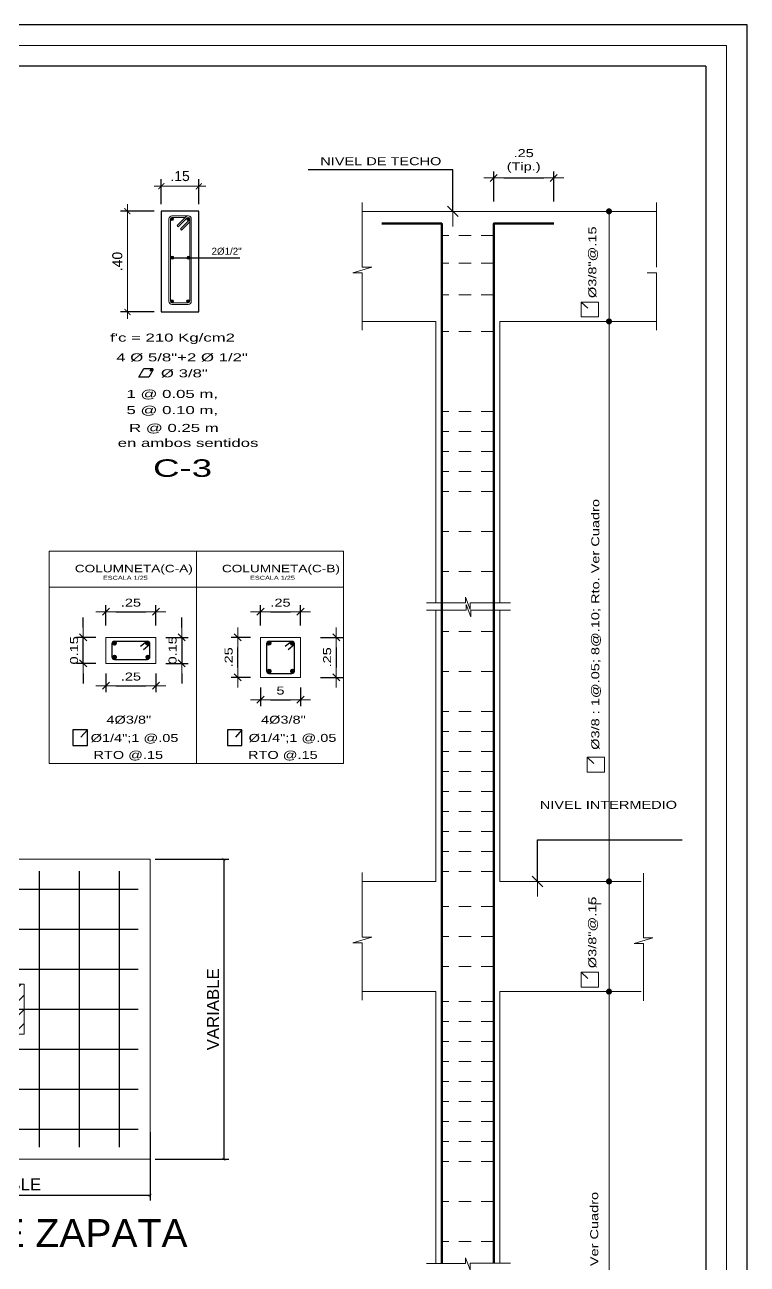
# Model space of a CAD drawing. Header units: millimetres. Extents: x 10559 to 10691, y -16579 to -16550.
# Drawn here: x 10592.94 to 10600.16, y -16562.75 to -16550.35 of the extents above; entities that cross this region are included whole.
import ezdxf

# ---------------------------------------------------------------- set-up
doc = ezdxf.new("R2010")
doc.units = ezdxf.units.MM
doc.linetypes.add('HIDDEN', pattern=[0.375, 0.25, -0.125])
doc.linetypes.add('HIDDEN2', pattern=[0.1875, 0.125, -0.0625])
for name, color, linetype, lineweight in [('.pluma1', 1, 'Continuous', 9), ('1', 142, 'Continuous', 9), ('1COTAS', 1, 'Continuous', 9), ('3CASCO', 2, 'Continuous', 20), ('5COLUMNAS', 5, 'Continuous', 60), ('6ESTRIBOS', 7, 'Continuous', 9), ('ARMADURAS', 5, 'Continuous', 30), ('CABLEPISO', 4, 'HIDDEN', 0), ('casco-2', 7, 'Continuous', 20), ('cimentacion', 4, 'Continuous', 30), ('Cotas', 8, 'Continuous', 13), ('COTAS-01', 1, 'Continuous', 9), ('CV', 1, 'Continuous', 50), ('E.FIERRO', 4, 'Continuous', 40), ('FIERRO 1', 3, 'Continuous', 30), ('LETRAS 1', 8, 'Continuous', 5), ('MEMB', 7, 'Continuous', 15), ('MODULO B -EST_PL_VF_02$0$E.FIERRO 2', 183, 'Continuous', 40), ('P6', 255, 'Continuous', 20), ('Relleno', 4, 'Continuous', 20), ('TEXTOS 02', 2, 'Continuous', 20), ('TEXTOS-CHICOS-03', 8, 'Continuous', 30), ('TEXTOS-MEDIANOS-05', 220, 'Continuous', 50)]:
    doc.layers.add(name, color=color, linetype=linetype, lineweight=lineweight)
for name, color, linetype in [('01', 1, 'Continuous'), ('04', 4, 'Continuous'), ('PABELLON H$0$01', 1, 'Continuous'), ('Textos', 8, 'Continuous')]:
    doc.layers.add(name, color=color, linetype=linetype)
doc.styles.add('ARIAL', font='arial.ttf')
doc.styles.add('NOMBRE-2', font='arial.ttf')
doc.styles.add('PRONIED', font='arial.ttf', dxfattribs={"width": 1.3})
doc.styles.add('R140-50', font='arial.ttf', dxfattribs={"width": 1.3, "height": 0.14})
doc.styles.add('R80-50', font='arial.ttf', dxfattribs={"width": 1.3, "height": 0.08})
doc.styles.add('SANS', font='sanss___.ttf')
doc.styles.get("Standard").update_dxf_attribs({"font": 'arial.ttf'})
doc.styles.add('style1', font='arial.ttf')
doc.dimstyles.new('1-25', dxfattribs={"dimtxt": 0.08, "dimasz": 0.1, "dimexe": 0.06549999999999997, "dimexo": 0.09999999999999992, "dimgap": 0.04999999999999996, "dimtad": 1, "dimtoh": 1, "dimlfac": 0.5, "dimzin": 4, "dimdsep": 46, "dimtxsty": 'R80-50', "dimblk1": 'TICK1', "dimblk2": 'TICK1', "dimsah": 1, "dimcen": 0.09, "dimclrd": 1, "dimclre": 1, "dimclrt": 3, "dimadec": 0, "dimazin": 0, "dimtfac": 1, "dimtix": 1, "dimtmove": 0, "dimatfit": 3, "dimldrblk": 'TICK1', "dimfxl": 1, "dimtolj": 1, "dimtzin": 0, "dimarcsym": 0})
doc.dimstyles.new('leo', dxfattribs={"dimtxt": 0.1, "dimasz": 0.06, "dimexe": 0.07, "dimexo": 0.07, "dimgap": 0.05, "dimtad": 2, "dimzin": 4, "dimdsep": 46, "dimtxsty": 'style1', "dimblk": 'ARCHTICK', "dimcen": 2, "dimdle": 0.07, "dimclrd": 256, "dimclre": 256, "dimclrt": 7, "dimaunit": 1, "dimadec": 4, "dimazin": 1, "dimtfac": 1, "dimtix": 1, "dimtmove": 0, "dimatfit": 3, "dimfxl": 0.07, "dimtolj": 1, "dimlwd": 5, "dimarcsym": 0})
doc.dimstyles.get("Standard").update_dxf_attribs({"dimtxt": 0.18, "dimasz": 0.18, "dimexe": 0.18, "dimexo": 0.0625, "dimgap": 0.09, "dimtad": 0, "dimtih": 1, "dimtoh": 1, "dimdec": 4, "dimzin": 0, "dimdsep": 46, "dimtxsty": 'Standard', "dimcen": 0.09, "dimadec": 0, "dimazin": 0, "dimtfac": 1, "dimtdec": 4, "dimtofl": 0, "dimtmove": 0, "dimatfit": 3, "dimfxl": 1, "dimtolj": 1, "dimtzin": 0, "dimarcsym": 0})

# ---------------------------------------------------------------- blocks, each defined once
blk = doc.blocks.new('_ARCHTICK')
at = {"color": 0, "linetype": 'ByBlock', "const_width": 0.15}
blk.add_lwpolyline([(-0.5, -0.5), (0.5, 0.5)], dxfattribs=at)
blk = doc.blocks.new('*D61')
at = {"layer": 'Cotas', "lineweight": 5, "transparency": 16777216}
blk.add_line((10594.23468629046, -16551.96620752767), (10594.74968629046, -16551.96620752767), dxfattribs=at)
at = {"layer": 'Cotas', "lineweight": -2, "transparency": 16777216}
for p, q in [((10594.30468629046, -16552.14614490554), (10594.30468629046, -16551.89620752767)), ((10594.67968629046, -16552.14514877781), (10594.67968629046, -16551.89620752767))]:
    blk.add_line(p, q, dxfattribs=at)
at = {"layer": 'Defpoints', "color": 0, "transparency": 16777216}
for p in [(10594.67968629046, -16551.96620752767), (10594.30468629046, -16552.21614490554), (10594.67968629046, -16552.21514877781)]:
    blk.add_point(p, dxfattribs=at)
at = {"layer": 'Cotas', "lineweight": 5, "transparency": 16777216, "xscale": 0.06, "yscale": 0.06, "zscale": 0.06, "rotation": 180}
blk.add_blockref('_ARCHTICK', (10594.30468629046, -16551.96620752767), dxfattribs=at)
at = {"layer": 'Cotas', "lineweight": 5, "transparency": 16777216, "xscale": 0.06, "yscale": 0.06, "zscale": 0.06}
blk.add_blockref('_ARCHTICK', (10594.67968629046, -16551.96620752767), dxfattribs=at)
at = {"layer": 'Cotas', "color": 7, "transparency": 16777216, "insert": (10594.49218629046, -16551.8651502289), "char_height": 0.1, "attachment_point": 5, "style": 'style1'}
blk.add_mtext('\\A1;.15', dxfattribs=at)
blk = doc.blocks.new('*D62')
at = {"layer": 'Cotas', "lineweight": -2, "transparency": 16777216}
for p, q in [((10594.23468629046, -16552.21514877782), (10593.89586992353, -16552.21514877782)), ((10594.23468629046, -16553.22359110168), (10593.89586992353, -16553.22359110168))]:
    blk.add_line(p, q, dxfattribs=at)
at = {"layer": 'Cotas', "lineweight": 5, "transparency": 16777216}
blk.add_line((10593.96586992353, -16552.14514877782), (10593.96586992353, -16553.29359110168), dxfattribs=at)
at = {"layer": 'Defpoints', "color": 0, "transparency": 16777216}
for p in [(10594.30468629046, -16552.21514877782), (10593.96586992353, -16553.22359110168), (10594.30468629046, -16553.22359110168)]:
    blk.add_point(p, dxfattribs=at)
at = {"layer": 'Cotas', "lineweight": 5, "transparency": 16777216, "xscale": 0.06, "yscale": 0.06, "zscale": 0.06}
for p, rotation in [((10593.96586992353, -16552.21514877782), 90), ((10593.96586992353, -16553.22359110168), 270)]:
    blk.add_blockref('_ARCHTICK', p, dxfattribs=dict(at, rotation=rotation))
at = {"layer": 'Cotas', "color": 7, "transparency": 16777216, "insert": (10593.86481262475, -16552.71936993975), "char_height": 0.1, "attachment_point": 5, "rotation": 90, "style": 'style1'}
blk.add_mtext('\\A1;.40', dxfattribs=at)
blk = doc.blocks.new('TICK1')
at = {"layer": 'COTAS-01'}
blk.add_line((-0.9999999999999716, 0), (0.9999999999999716, 0), dxfattribs=at)
at = {"layer": 'COTAS-01', "color": 4}
blk.add_line((-0.3535533905932766, -0.3535533905932766), (0.3535533905932766, 0.3535533905932766), dxfattribs=at)
blk = doc.blocks.new('*D113')
at = {"layer": 'COTAS-01', "color": 1, "lineweight": -2, "transparency": 16777216}
for p, q in [((10597.62822043682, -16552.11728745177), (10597.62822043682, -16551.81749446813)), ((10598.22822043691, -16552.11728745177), (10598.22822043691, -16551.81749446813)), ((10597.72822043682, -16551.88299446813), (10598.12822043691, -16551.88299446813))]:
    blk.add_line(p, q, dxfattribs=at)
at = {"layer": 'Defpoints', "color": 0, "transparency": 16777216}
for p in [(10598.22822043798, -16551.88299446745), (10597.62822043789, -16552.21728745109), (10598.22822043798, -16552.21728745109)]:
    blk.add_point(p, dxfattribs=at)
at = {"layer": 'COTAS-01', "color": 1, "lineweight": -2, "transparency": 16777216, "xscale": 0.1, "yscale": 0.1, "zscale": 0.1}
for p, rotation in [((10597.62822043682, -16551.88299446813), 179.9999999999963), ((10598.22822043691, -16551.88299446813), 359.9999999999963)]:
    blk.add_blockref('TICK1', p, dxfattribs=dict(at, rotation=rotation))
at = {"layer": 'COTAS-01', "color": 3, "transparency": 16777216, "insert": (10597.92822043686, -16551.71372207159), "char_height": 0.08, "attachment_point": 5, "style": 'R80-50'}
blk.add_mtext('\\A1;.25\\P(Tip.)', dxfattribs=at)
blk = doc.blocks.new('*D231')
at = {"layer": 'COTAS-01', "color": 1, "lineweight": -2, "transparency": 16777216}
for p, q in [((10593.52336653825, -16556.37708423696), (10593.52336653825, -16556.27708423696)), ((10593.65062717973, -16556.47708423696), (10593.45786653825, -16556.47708423696)), ((10593.52336653825, -16556.73708423673), (10593.52336653825, -16556.47708423696)), ((10593.65062717973, -16556.73708423673), (10593.45786653825, -16556.73708423673)), ((10593.52336653825, -16556.83708423673), (10593.52336653825, -16556.93708423674))]:
    blk.add_line(p, q, dxfattribs=at)
at = {"layer": 'Defpoints', "color": 0, "transparency": 16777216}
for p in [(10593.52336653825, -16556.47708423696), (10593.75062717973, -16556.47708423696), (10593.75062717973, -16556.73708423673)]:
    blk.add_point(p, dxfattribs=at)
at = {"layer": 'COTAS-01', "color": 1, "lineweight": -2, "transparency": 16777216, "xscale": 0.1, "yscale": 0.1, "zscale": 0.1}
for p, rotation in [((10593.52336653825, -16556.47708423696), 270), ((10593.52336653825, -16556.73708423673), 90)]:
    blk.add_blockref('TICK1', p, dxfattribs=dict(at, rotation=rotation))
at = {"layer": 'COTAS-01', "color": 3, "transparency": 16777216, "insert": (10593.43252069922, -16556.60708423685), "char_height": 0.08, "attachment_point": 5, "rotation": 90, "style": 'R80-50'}
blk.add_mtext('\\A1;0.15', dxfattribs=at)
blk = doc.blocks.new('*D232')
at = {"layer": 'COTAS-01', "color": 1, "lineweight": -2, "transparency": 16777216}
for p, q in [((10593.75062717973, -16556.3570842374), (10593.75062717973, -16556.15596484143)), ((10594.25062717973, -16556.3570842374), (10594.25062717973, -16556.15596484143)), ((10593.85062717973, -16556.22146484143), (10594.15062717973, -16556.22146484143))]:
    blk.add_line(p, q, dxfattribs=at)
at = {"layer": 'Defpoints', "color": 0, "transparency": 16777216}
for p in [(10594.25062717973, -16556.22146484143), (10593.75062717973, -16556.4570842374), (10594.25062717973, -16556.4570842374)]:
    blk.add_point(p, dxfattribs=at)
at = {"layer": 'COTAS-01', "color": 1, "lineweight": -2, "transparency": 16777216, "xscale": 0.1, "yscale": 0.1, "zscale": 0.1, "rotation": 180}
blk.add_blockref('TICK1', (10593.75062717973, -16556.22146484143), dxfattribs=at)
at = {"layer": 'COTAS-01', "color": 1, "lineweight": -2, "transparency": 16777216, "xscale": 0.1, "yscale": 0.1, "zscale": 0.1}
blk.add_blockref('TICK1', (10594.25062717973, -16556.22146484143), dxfattribs=at)
at = {"layer": 'COTAS-01', "color": 3, "transparency": 16777216, "insert": (10594.00062717973, -16556.13061900241), "char_height": 0.08, "attachment_point": 5, "style": 'R80-50'}
blk.add_mtext('\\A1;.25', dxfattribs=at)
blk = doc.blocks.new('MODULO B -EST_PL_VF_02$0$FE')
at = {"layer": 'MODULO B -EST_PL_VF_02$0$E.FIERRO 2', "linetype": 'Continuous'}
h = blk.add_hatch(color=256, dxfattribs=at)
edge = h.paths.add_edge_path()
edge.add_arc((0, 0), 0.0074404761904762, 0, 360)
at = {"layer": 'MODULO B -EST_PL_VF_02$0$E.FIERRO 2'}
blk.add_circle((0, 0), 0.0074404761904762, dxfattribs=at)
blk = doc.blocks.new('*D233')
at = {"layer": 'COTAS-01', "color": 1, "lineweight": -2, "transparency": 16777216}
for p, q in [((10593.75062717973, -16556.83708423673), (10593.75062717973, -16557.02599270293)), ((10594.25062717973, -16556.83708423673), (10594.25062717973, -16557.02599270293)), ((10593.85062717973, -16556.96049270293), (10594.15062717973, -16556.96049270293))]:
    blk.add_line(p, q, dxfattribs=at)
at = {"layer": 'Defpoints', "color": 0, "transparency": 16777216}
for p in [(10593.75062717973, -16556.73708423673), (10594.25062717973, -16556.73708423673), (10594.25062717973, -16556.96049270293)]:
    blk.add_point(p, dxfattribs=at)
at = {"layer": 'COTAS-01', "color": 1, "lineweight": -2, "transparency": 16777216, "xscale": 0.1, "yscale": 0.1, "zscale": 0.1, "rotation": 180}
blk.add_blockref('TICK1', (10593.75062717973, -16556.96049270293), dxfattribs=at)
at = {"layer": 'COTAS-01', "color": 1, "lineweight": -2, "transparency": 16777216, "xscale": 0.1, "yscale": 0.1, "zscale": 0.1}
blk.add_blockref('TICK1', (10594.25062717973, -16556.96049270293), dxfattribs=at)
at = {"layer": 'COTAS-01', "color": 3, "transparency": 16777216, "insert": (10594.00062717973, -16556.86964686391), "char_height": 0.08, "attachment_point": 5, "style": 'R80-50'}
blk.add_mtext('\\A1;.25', dxfattribs=at)
blk = doc.blocks.new('*D234')
at = {"layer": 'COTAS-01', "color": 1, "lineweight": -2, "transparency": 16777216}
for p, q in [((10594.50830794446, -16556.37708423696), (10594.50830794446, -16556.27708423696)), ((10594.35062717973, -16556.47708423696), (10594.57380794446, -16556.47708423696)), ((10594.50830794446, -16556.47708423696), (10594.50830794446, -16556.73708423673)), ((10594.35062717973, -16556.73708423673), (10594.57380794446, -16556.73708423673)), ((10594.50830794446, -16556.83708423673), (10594.50830794446, -16556.93708423674))]:
    blk.add_line(p, q, dxfattribs=at)
at = {"layer": 'Defpoints', "color": 0, "transparency": 16777216}
for p in [(10594.25062717973, -16556.47708423696), (10594.25062717973, -16556.73708423673), (10594.50830794446, -16556.73708423673)]:
    blk.add_point(p, dxfattribs=at)
at = {"layer": 'COTAS-01', "color": 1, "lineweight": -2, "transparency": 16777216, "xscale": 0.1, "yscale": 0.1, "zscale": 0.1}
for p, rotation in [((10594.50830794446, -16556.47708423696), 270), ((10594.50830794446, -16556.73708423673), 90)]:
    blk.add_blockref('TICK1', p, dxfattribs=dict(at, rotation=rotation))
at = {"layer": 'COTAS-01', "color": 3, "transparency": 16777216, "insert": (10594.41746210543, -16556.60708423685), "char_height": 0.08, "attachment_point": 5, "rotation": 90, "style": 'R80-50'}
blk.add_mtext('\\A1;0.15', dxfattribs=at)
blk = doc.blocks.new('*D229')
at = {"layer": 'COTAS-01', "color": 1, "lineweight": -2, "transparency": 16777216}
for p, q in [((10595.19641536128, -16556.47708423696), (10595.00365471983, -16556.47708423696)), ((10595.06915471983, -16556.77708423696), (10595.06915471983, -16556.57708423696)), ((10595.19641536128, -16556.87708423696), (10595.00365471983, -16556.87708423696))]:
    blk.add_line(p, q, dxfattribs=at)
at = {"layer": 'Defpoints', "color": 0, "transparency": 16777216}
for p in [(10595.06915471983, -16556.47708423696), (10595.29641536128, -16556.47708423696), (10595.29641536128, -16556.87708423696)]:
    blk.add_point(p, dxfattribs=at)
at = {"layer": 'COTAS-01', "color": 1, "lineweight": -2, "transparency": 16777216, "xscale": 0.1, "yscale": 0.1, "zscale": 0.1}
for p, rotation in [((10595.06915471983, -16556.47708423696), 90), ((10595.06915471983, -16556.87708423696), 270)]:
    blk.add_blockref('TICK1', p, dxfattribs=dict(at, rotation=rotation))
at = {"layer": 'COTAS-01', "color": 3, "transparency": 16777216, "insert": (10594.9783088808, -16556.67708423696), "char_height": 0.08, "attachment_point": 5, "rotation": 90, "style": 'R80-50'}
blk.add_mtext('\\A1;.25', dxfattribs=at)
blk = doc.blocks.new('*D230')
at = {"layer": 'COTAS-01', "color": 1, "lineweight": -2, "transparency": 16777216}
for p, q in [((10595.29641536128, -16556.3570842374), (10595.29641536128, -16556.15596484143)), ((10595.69658722663, -16556.3570842374), (10595.69658722663, -16556.15596484143)), ((10595.39641536128, -16556.22146484143), (10595.59658722663, -16556.22146484143))]:
    blk.add_line(p, q, dxfattribs=at)
at = {"layer": 'Defpoints', "color": 0, "transparency": 16777216}
for p in [(10595.69658722663, -16556.22146484143), (10595.29641536128, -16556.4570842374), (10595.69658722663, -16556.4570842374)]:
    blk.add_point(p, dxfattribs=at)
at = {"layer": 'COTAS-01', "color": 1, "lineweight": -2, "transparency": 16777216, "xscale": 0.1, "yscale": 0.1, "zscale": 0.1, "rotation": 180}
blk.add_blockref('TICK1', (10595.29641536128, -16556.22146484143), dxfattribs=at)
at = {"layer": 'COTAS-01', "color": 1, "lineweight": -2, "transparency": 16777216, "xscale": 0.1, "yscale": 0.1, "zscale": 0.1}
blk.add_blockref('TICK1', (10595.69658722663, -16556.22146484143), dxfattribs=at)
at = {"layer": 'COTAS-01', "color": 3, "transparency": 16777216, "insert": (10595.49650129395, -16556.13061900241), "char_height": 0.08, "attachment_point": 5, "style": 'R80-50'}
blk.add_mtext('\\A1;.25', dxfattribs=at)
blk = doc.blocks.new('*D227')
at = {"layer": 'COTAS-01', "color": 1, "lineweight": -2, "transparency": 16777216}
for p, q in [((10595.29641536128, -16556.97708423695), (10595.29641536128, -16557.16599270316)), ((10595.69641536128, -16556.97708423695), (10595.69641536128, -16557.16599270316)), ((10595.39641536128, -16557.10049270316), (10595.59641536128, -16557.10049270316))]:
    blk.add_line(p, q, dxfattribs=at)
at = {"layer": 'Defpoints', "color": 0, "transparency": 16777216}
for p in [(10595.29641536128, -16556.87708423695), (10595.69641536128, -16556.87708423695), (10595.69641536128, -16557.10049270316)]:
    blk.add_point(p, dxfattribs=at)
at = {"layer": 'COTAS-01', "color": 1, "lineweight": -2, "transparency": 16777216, "xscale": 0.1, "yscale": 0.1, "zscale": 0.1, "rotation": 180}
blk.add_blockref('TICK1', (10595.29641536128, -16557.10049270316), dxfattribs=at)
at = {"layer": 'COTAS-01', "color": 1, "lineweight": -2, "transparency": 16777216, "xscale": 0.1, "yscale": 0.1, "zscale": 0.1}
blk.add_blockref('TICK1', (10595.69641536128, -16557.10049270316), dxfattribs=at)
at = {"layer": 'COTAS-01', "color": 3, "transparency": 16777216, "insert": (10595.49641536128, -16557.00981057492), "char_height": 0.08, "attachment_point": 5, "style": 'R80-50'}
blk.add_mtext('\\A1;5', dxfattribs=at)
blk = doc.blocks.new('*D228')
at = {"layer": 'COTAS-01', "color": 1, "lineweight": -2, "transparency": 16777216}
for p, q in [((10595.89641536128, -16556.47708423696), (10596.11959612601, -16556.47708423696)), ((10596.05409612601, -16556.57708423696), (10596.05409612601, -16556.77708423696)), ((10595.89641536128, -16556.87708423696), (10596.11959612601, -16556.87708423696))]:
    blk.add_line(p, q, dxfattribs=at)
at = {"layer": 'Defpoints', "color": 0, "transparency": 16777216}
for p in [(10595.79641536128, -16556.47708423696), (10595.79641536128, -16556.87708423696), (10596.05409612601, -16556.87708423696)]:
    blk.add_point(p, dxfattribs=at)
at = {"layer": 'COTAS-01', "color": 1, "lineweight": -2, "transparency": 16777216, "xscale": 0.1, "yscale": 0.1, "zscale": 0.1}
for p, rotation in [((10596.05409612601, -16556.47708423696), 90), ((10596.05409612601, -16556.87708423696), 270)]:
    blk.add_blockref('TICK1', p, dxfattribs=dict(at, rotation=rotation))
at = {"layer": 'COTAS-01', "color": 3, "transparency": 16777216, "insert": (10595.96325028698, -16556.67708423696), "char_height": 0.08, "attachment_point": 5, "rotation": 90, "style": 'R80-50'}
blk.add_mtext('\\A1;.25', dxfattribs=at)
blk = doc.blocks.new('HTRHTRHTR')
for p, q in [((4244.527604027353, 437.5401791619422), (3391.8752953113, 437.5401791619422)), ((4244.527604027353, -165.7822298445151), (4244.527604027353, 437.5401791619422)), ((4235.834047232173, 428.8466223667581), (3400.568852106484, 428.8466223667581)), ((4235.834047232173, 428.8466223667581), (4235.834047232173, -157.0886730493312))]:
    blk.add_line(p, q)
at = {"layer": 'P6', "color": 7}
for p, q in [((3396.222073708892, 433.1934007643501), (4240.180825629766, 433.1934007643501)), ((4240.180825629766, 433.1934007643501), (4240.180825629766, -161.4354514469239))]:
    blk.add_line(p, q, dxfattribs=at)
blk = doc.blocks.new('*D110')
at = {"color": 1, "linetype": 'Continuous', "transparency": 16777216}
for p, q in [((10631.9960810506, -16561.42396296295), (10631.9960810506, -16562.10750000285)), ((10634.9960810506, -16561.42396296295), (10634.9960810506, -16562.10750000285))]:
    blk.add_line(p, q, dxfattribs=at)
at = {"color": 1, "linetype": 'Continuous', "lineweight": -2, "transparency": 16777216}
blk.add_line((10634.9960810506, -16562.05750000285), (10631.9960810506, -16562.05750000285), dxfattribs=at)
at = {"layer": 'Defpoints', "color": 0, "linetype": 'Continuous', "transparency": 16777216}
for p in [(10631.99608105167, -16561.37396296226), (10634.99608105167, -16561.37396296226), (10631.99608105167, -16562.05750000217)]:
    blk.add_point(p, dxfattribs=at)
at = {"color": 1, "linetype": 'Continuous', "lineweight": -2, "transparency": 16777216, "xscale": 0.03, "yscale": 0.03, "zscale": 0.03}
for p, rotation in [((10631.9960810506, -16562.05750000285), 179.9999999999963), ((10634.9960810506, -16562.05750000285), 359.9999999999963)]:
    blk.add_blockref('_ARCHTICK', p, dxfattribs=dict(at, rotation=rotation))
at = {"color": 3, "linetype": 'Continuous', "transparency": 16777216, "insert": (10633.4960810506, -16561.94750000285), "char_height": 0.12, "attachment_point": 5, "style": 'ARIAL'}
blk.add_mtext('\\A1;VARIABLE', dxfattribs=at)
blk = doc.blocks.new('*D173')
at = {"color": 1, "linetype": 'Continuous', "transparency": 16777216}
for p, q in [((10635.0460810506, -16558.69666668396), (10635.78416959169, -16558.69666668396)), ((10635.0460810506, -16561.69666668396), (10635.78416959169, -16561.69666668396))]:
    blk.add_line(p, q, dxfattribs=at)
at = {"color": 1, "linetype": 'Continuous', "lineweight": -2, "transparency": 16777216}
blk.add_line((10635.73416959169, -16558.69666668396), (10635.73416959169, -16561.69666668396), dxfattribs=at)
at = {"layer": 'Defpoints', "color": 0, "linetype": 'Continuous', "transparency": 16777216}
for p in [(10634.99608105167, -16558.69666668327), (10634.99608105167, -16561.69666668327), (10635.73416959277, -16561.69666668327)]:
    blk.add_point(p, dxfattribs=at)
at = {"color": 1, "linetype": 'Continuous', "lineweight": -2, "transparency": 16777216, "xscale": 0.03, "yscale": 0.03, "zscale": 0.03}
for p, rotation in [((10635.73416959169, -16558.69666668396), 89.99999999999629), ((10635.73416959169, -16561.69666668396), 269.9999999999963)]:
    blk.add_blockref('_ARCHTICK', p, dxfattribs=dict(at, rotation=rotation))
at = {"color": 3, "linetype": 'Continuous', "transparency": 16777216, "insert": (10635.62416959169, -16560.19666668396), "char_height": 0.12, "attachment_point": 5, "rotation": 89.99999999999629, "style": 'ARIAL'}
blk.add_mtext('\\A1;VARIABLE', dxfattribs=at)
blk = doc.blocks.new('TBBGTBGT')
at = {"layer": '01'}
h = blk.add_hatch(dxfattribs=at)
h.set_pattern_fill('_USER', color=256, scale=0.1000000000000002, angle=44.9999999999963, style=0, pattern_type=0)
h.set_pattern_definition([(44.9999999999963, (10187.31232663839, -17202.27607783415), (-0.07071067811865024, 0.07071067811865935), [])])
h.paths.add_polyline_path([(10633.23803085544, -16560.44666668326), (10633.73803085544, -16560.44666668326), (10633.73803085544, -16559.94666668326), (10633.23803085544, -16559.94666668326)])
for p, q in [((10633.48803085544, -16559.94666668326), (10633.48803085544, -16560.44666668326)), ((10633.23803085544, -16560.19666668326), (10633.73803085544, -16560.19666668326))]:
    blk.add_line(p, q, dxfattribs=at)
at = {"layer": '04', "color": 1, "linetype": 'Continuous', "lineweight": 20}
for q in [(10632.36831631304, -16558.49700193965), (10633.48803085544, -16558.81666668244), (10632.93185067667, -16558.99666668215)]:
    blk.add_line((10632.8890424265, -16558.49700193965), q, dxfattribs=at)
at = {"layer": 'CABLEPISO', "color": 2, "linetype": 'Continuous'}
for points in [[(10631.99608105167, -16561.69666668326), (10634.99608105167, -16561.69666668326), (10634.99608105167, -16558.69666668326), (10631.99608105167, -16558.69666668326)], [(10633.23803085544, -16560.44666668326), (10633.73803085544, -16560.44666668326), (10633.73803085544, -16559.94666668326), (10633.23803085544, -16559.94666668326)], [(10633.23803085544, -16560.44666668326), (10633.73803085544, -16560.44666668326), (10633.73803085544, -16559.94666668326), (10633.23803085544, -16559.94666668326)]]:
    blk.add_lwpolyline(points, close=True, dxfattribs=at)
at = {"layer": 'cimentacion', "lineweight": 30}
for p, q in [((10632.28684595089, -16558.81666668244), (10632.28684595089, -16561.57666668222)), ((10632.68684595092, -16558.81666668244), (10632.68684595092, -16561.57666668222)), ((10633.08684595094, -16558.81666668244), (10633.08684595094, -16561.57666668222)), ((10633.48803085544, -16558.81666668244), (10633.48803085544, -16561.59146191478)), ((10633.88684595098, -16558.81666668244), (10633.88684595098, -16561.57666668222)), ((10634.28684595089, -16558.81666668244), (10634.28684595089, -16561.57666668222)), ((10634.68684595092, -16558.81666668244), (10634.68684595092, -16561.57666668222)), ((10632.08462547547, -16558.99666668215), (10634.87608105167, -16558.99666668215)), ((10632.08462547547, -16559.39666668252), (10634.87608105167, -16559.39666668252)), ((10632.08462547547, -16559.79666668289), (10634.87608105167, -16559.79666668289)), ((10632.08462547547, -16560.19666668326), (10634.87608105167, -16560.19666668326)), ((10632.08462547547, -16560.59666668364), (10634.87608105167, -16560.59666668364)), ((10632.08462547547, -16560.99666668215), (10634.87608105167, -16560.99666668215)), ((10632.08462547547, -16561.39666668252), (10634.87608105167, -16561.39666668252))]:
    blk.add_line(p, q, dxfattribs=at)
at = {"color": 3}
blk.add_text('ESC: 1 /25', height=0.1136, rotation=359.9999999999963, dxfattribs=at).set_placement((10631.54908806925, -16562.81650607214))
at = {"layer": 'MEMB', "color": 6, "style": 'SANS'}
blk.add_text('PLANTA DE ZAPATA ', height=0.28, rotation=359.9999999999963, dxfattribs=at).set_placement((10631.56690466033, -16562.57480145731))
at = {"layer": 'Textos', "color": 4, "style": 'NOMBRE-2'}
blk.add_text('1Ø 1/2"@ .15', height=0.091, rotation=359.9999999999963, dxfattribs=at).set_placement((10632.18111479319, -16558.39703406506))
at = {"color": 8, "linetype": 'Continuous'}
dim = blk.add_linear_dim(base=(10635.73416959277, -16561.69666668327), p1=(10634.99608105167, -16558.69666668326), p2=(10634.99608105167, -16561.69666668326), angle=90, text='VARIABLE', dimstyle='Standard', override={"dimtxt": 0.12, "dimasz": 0.03, "dimexe": 0.05, "dimexo": 0.05, "dimgap": 0.05, "dimtad": 1, "dimtih": 0, "dimdec": 2, "dimlfac": 0.5, "dimzin": 1, "dimtxsty": 'ARIAL', "dimblk": 'ARCHTICK', "dimcen": 0.05, "dimclrd": 1, "dimclre": 1, "dimclrt": 3, "dimtdec": 2, "dimtofl": 1, "dimldrblk": 'ARCHTICK', "dimlwe": 65535}, dxfattribs=at)
dim.commit()
dim.dimension.update_dxf_attribs({"geometry": '*D173', "text_midpoint": (10635.62416959276, -16560.19666668327)})
dim = blk.add_linear_dim(base=(10631.99608105167, -16562.05750000217), p1=(10634.99608105167, -16561.37396296226), p2=(10631.99608105167, -16561.37396296226), text='VARIABLE', dimstyle='Standard', override={"dimtxt": 0.12, "dimasz": 0.03, "dimexe": 0.05, "dimexo": 0.05, "dimgap": 0.05, "dimtad": 1, "dimtih": 0, "dimdec": 2, "dimlfac": 0.5, "dimzin": 1, "dimtxsty": 'ARIAL', "dimblk": 'ARCHTICK', "dimcen": 0.05, "dimclrd": 1, "dimclre": 1, "dimclrt": 3, "dimtdec": 2, "dimtofl": 1, "dimldrblk": 'ARCHTICK', "dimlwe": 65535}, dxfattribs=at)
dim.commit()
dim.dimension.update_dxf_attribs({"geometry": '*D110', "text_midpoint": (10633.49608105167, -16561.94750000217)})

msp = doc.modelspace()

# ---------------------------------------------------------------- linework, layer by layer
at = {"layer": '.pluma1'}
msp.add_line((10593.18436538275, -16555.97540818414), (10596.12708062665, -16555.97540818414), dxfattribs=at)
for points in [[(10593.18436538275, -16555.61449125855), (10594.6557230047, -16555.61449125855), (10594.6557230047, -16557.73928864746), (10593.18436538275, -16557.73928864746)], [(10594.6557230047, -16555.61449125855), (10596.12708062665, -16555.61449125855), (10596.12708062665, -16557.73928864746), (10594.6557230047, -16557.73928864746)]]:
    msp.add_lwpolyline(points, close=True, dxfattribs=at)
at = {"layer": '1', "lineweight": 20, "ltscale": 0.5}
msp.add_line((10599.22102822908, -16559.48208547017), (10599.12685217834, -16559.48208547017), dxfattribs=at)
at = {"layer": '1COTAS', "color": 1}
for p, q in [((10598.78142619596, -16553.31806308409), (10598.78142619596, -16552.21728745109)), ((10598.78142619596, -16553.14157678752), (10598.78142619596, -16558.91867932869)), ((10598.78142619596, -16560.0194549617), (10598.78142619596, -16558.91867932869)), ((10598.78142619596, -16560.0194549617), (10598.78142619596, -16565.86976366682))]:
    msp.add_line(p, q, dxfattribs=at)
at = {"layer": '1COTAS', "color": 1, "const_width": 0.03}
for points in [[(10598.76642619595, -16552.21728745109, 1), (10598.79642619598, -16552.21728745109, 1)], [(10598.76642619595, -16553.31806308409, 1), (10598.79642619598, -16553.31806308409, 1)], [(10598.76642619595, -16553.31806308409, 1), (10598.79642619598, -16553.31806308409, 1)], [(10598.76642619595, -16558.91867932869, 1), (10598.79642619598, -16558.91867932869, 1)], [(10598.76642619595, -16560.0194549617, 1), (10598.79642619598, -16560.0194549617, 1)], [(10598.76642619595, -16560.0194549617, 1), (10598.79642619598, -16560.0194549617, 1)]]:
    msp.add_lwpolyline(points, format="xyb", close=True, dxfattribs=at)
at = {"layer": '3CASCO', "color": 1}
for p, q in [((10596.31433239332, -16552.77511292329), (10596.31433239332, -16552.12878911017)), ((10599.25592478246, -16552.77511292329), (10599.25592478246, -16552.12878911017)), ((10596.22131887414, -16552.83096097974), (10596.40967097562, -16552.77511292329)), ((10596.31433239332, -16552.83096097974), (10596.22131887414, -16552.83096097974)), ((10596.40967097562, -16552.77511292329), (10596.31433239332, -16552.77511292329)), ((10596.31433239332, -16553.4053641521), (10596.31433239332, -16552.83096097974)), ((10599.25592478246, -16552.83096097974), (10599.16291126339, -16552.83096097974)), ((10599.25592478246, -16553.4053641521), (10599.25592478246, -16552.83096097974)), ((10596.31284457757, -16559.4765048009), (10596.31284457757, -16558.83018098777)), ((10599.12685217834, -16559.48208547017), (10599.12685217834, -16558.83542563772)), ((10598.70257229251, -16559.1429458913), (10598.60723371021, -16559.1429458913)), ((10596.2198310585, -16559.53235285735), (10596.40818315998, -16559.4765048009)), ((10596.31284457757, -16559.53235285735), (10596.2198310585, -16559.53235285735)), ((10596.40818315998, -16559.4765048009), (10596.31284457757, -16559.4765048009)), ((10596.31284457757, -16560.10675602971), (10596.31284457757, -16559.53235285735)), ((10599.0326761276, -16559.53793352848), (10599.22102822908, -16559.48208547017)), ((10599.12568964667, -16559.53793352848), (10599.0326761276, -16559.53793352848)), ((10599.12568964667, -16560.11233670084), (10599.12568964667, -16559.53793352848))]:
    msp.add_line(p, q, dxfattribs=at)
at = {"layer": '3CASCO'}
for p, q in [((10596.31433239332, -16552.21728745109), (10599.25592478246, -16552.21728745109)), ((10597.04822043793, -16553.31806308409), (10596.31433239332, -16553.31806308409)), ((10597.68822043794, -16553.31806308409), (10599.25592478246, -16553.31806308409)), ((10596.31284457757, -16558.91867932869), (10597.04822043793, -16558.91867932869)), ((10597.04822043793, -16560.0194549617), (10596.31284457757, -16560.0194549617))]:
    msp.add_line(p, q, dxfattribs=at)
at = {"layer": '3CASCO', "ltscale": 0.2}
for p, q in [((10599.1029921161, -16552.21728745109), (10597.68822043794, -16552.21728745109)), ((10597.04822043793, -16553.31806308409), (10596.31433239332, -16553.31806308409)), ((10597.68822043794, -16553.31806308409), (10599.1029921161, -16553.31806308409)), ((10599.1029921161, -16558.91867932869), (10597.68822043794, -16558.91867932869)), ((10597.04822043793, -16560.0194549617), (10596.46577724405, -16560.0194549617)), ((10597.68822043794, -16560.0194549617), (10599.1029921161, -16560.0194549617))]:
    msp.add_line(p, q, dxfattribs=at)
for points in [[(10597.04822043793, -16556.13283694914), (10597.04822043793, -16553.31806308409)], [(10597.68822043794, -16553.31806308409), (10597.68822043794, -16556.13176578662)], [(10597.04822043793, -16556.20610641694), (10597.04822043793, -16558.91867932869)], [(10597.68822043794, -16558.91867932869), (10597.68822043794, -16556.20503525442)], [(10597.04822043793, -16562.73761948204), (10597.04822043793, -16560.0194549617)], [(10597.68822043794, -16560.0194549617), (10597.68822043794, -16562.73654831952)]]:
    msp.add_lwpolyline(points, dxfattribs=at)
at = {"layer": '5COLUMNAS', "color": 4, "ltscale": 0.2}
for p, q in [((10597.10822043798, -16562.73761948204), (10597.10822043798, -16556.20610641694)), ((10597.62822043789, -16562.73654831952), (10597.62822043789, -16556.20503525442))]:
    msp.add_line(p, q, dxfattribs=at)
for points in [[(10597.10822043798, -16558.09370269632), (10597.10822043798, -16552.33992377116), (10596.50822043789, -16552.33992377116)], [(10597.62822043789, -16558.09370269632), (10597.62822043789, -16552.33992377116), (10598.22822043798, -16552.33992377116)]]:
    msp.add_lwpolyline(points, dxfattribs=at)
at = {"layer": '6ESTRIBOS', "color": 1, "const_width": 0.03, "flags": 128}
msp.add_lwpolyline([(10598.7660217647, -16558.91710867552, 1), (10598.79602176461, -16558.91710867552, 1)], format="xyb", close=True, dxfattribs=at)
at = {"layer": 'ARMADURAS'}
for p, q in [((10595.35641536134, -16556.54208423643), (10595.35641536134, -16556.81208423579)), ((10595.61141536207, -16556.51708423792), (10595.38141536136, -16556.51708423792)), ((10595.63641536134, -16556.81208423579), (10595.63641536134, -16556.54208423643)), ((10595.38141536136, -16556.83708423598), (10595.61141536114, -16556.83708423598))]:
    msp.add_line(p, q, dxfattribs=at)
msp.add_lwpolyline([(10593.83562717981, -16556.69708423576), (10594.16562717976, -16556.69708423576, 0.414213562373095), (10594.19062717979, -16556.67208423539), (10594.19062717979, -16556.54208423643, 0.414213562373095), (10594.16562717976, -16556.51708423792), (10593.83562717981, -16556.51708423792, 0.4142135623730481), (10593.81062717978, -16556.54208423643), (10593.81062717978, -16556.67208423539, 0.414213562373095)], format="xyb", close=True, dxfattribs=at)
for points in [[(10594.15917817199, -16556.51725636496), (10594.09585030165, -16556.5674127478)], [(10594.19092931922, -16556.55029925032), (10594.12760144889, -16556.60045563316)], [(10595.60496635354, -16556.51725636496), (10595.54163848321, -16556.5674127478)], [(10595.63671750078, -16556.55029925032), (10595.57338963044, -16556.60045563316)]]:
    msp.add_lwpolyline(points, dxfattribs=at)
for centre, radius, start, end in [((10595.3814153606, -16556.54208423719), 0.02499999926658348, 89.99999826577228, 179.9999982657723), ((10595.61141536207, -16556.54208423719), 0.02499999926658348, 1.73422771894855e-06, 90.00000173422772), ((10595.38141536153, -16556.81208423579), 0.02500000019790605, 179.9999995997936, 269.9999995997936), ((10595.61141536114, -16556.81208423579), 0.02500000019790605, 270.0000004002064, 4.002063966804347e-07)]:
    msp.add_arc(centre, radius, start, end, dxfattribs=at)
at = {"layer": 'casco-2'}
for p, q in [((10595.69641536128, -16556.47708423695), (10595.29641536128, -16556.47708423695)), ((10595.29641536128, -16556.47708423695), (10595.29641536128, -16556.87708423695)), ((10595.69641536128, -16556.87708423695), (10595.69641536128, -16556.47708423695)), ((10595.29641536128, -16556.87708423695), (10595.69641536128, -16556.87708423695))]:
    msp.add_line(p, q, dxfattribs=at)
msp.add_lwpolyline([(10593.75062717973, -16556.73708423673), (10594.25062717973, -16556.73708423673), (10594.25062717973, -16556.47708423695), (10593.75062717973, -16556.47708423695)], close=True, dxfattribs=at)
at = {"layer": 'COTAS-01', "color": 1}
for points in [[(10596.95516761704, -16556.13283694914), (10597.34513092551, -16556.13283694914), (10597.34513092551, -16556.07559442153), (10597.39253115291, -16556.19784969842), (10597.39253115291, -16556.13176578662), (10597.79516761701, -16556.13176578662)], [(10596.95516761704, -16556.20610641694), (10597.35293253486, -16556.20610641694), (10597.35293253486, -16556.14886388934), (10597.40033276225, -16556.27111916622), (10597.40033276225, -16556.20503525442), (10597.79516761701, -16556.20503525442)], [(10596.95516761704, -16562.73761948204), (10597.34513092551, -16562.73761948204), (10597.34513092551, -16562.68037695443), (10597.39253115291, -16562.80263223132), (10597.39253115291, -16562.73654831952), (10597.79516761701, -16562.73654831952)]]:
    msp.add_lwpolyline(points, dxfattribs=at)
at = {"layer": 'CV', "color": 2, "lineweight": -3, "ltscale": 0.1}
for p, q in [((10594.67968629046, -16552.21514877781), (10594.30468629046, -16552.21514877781)), ((10594.30468629046, -16552.21614490554), (10594.30468629046, -16553.22359110167)), ((10594.67968629046, -16553.22359110167), (10594.67968629046, -16552.21514877781)), ((10594.30468629046, -16553.22359110167), (10594.67968629046, -16553.22359110167))]:
    msp.add_line(p, q, dxfattribs=at)
at = {"layer": 'FIERRO 1', "linetype": 'HIDDEN2', "lineweight": 0}
for p, q in [((10597.62822043789, -16552.45823239168), (10597.10822043798, -16552.45823239168)), ((10597.62822043789, -16552.73529689579), (10597.10822043798, -16552.73529689579)), ((10597.62822043789, -16553.05194212502), (10597.10822043798, -16553.05194212502)), ((10597.62822043789, -16553.41806308558), (10597.10822043798, -16553.41806308558)), ((10597.62822043789, -16554.21806308447), (10597.10822043798, -16554.21806308447)), ((10597.62822043789, -16554.41806308558), (10597.10822043798, -16554.41806308558)), ((10597.62822043789, -16554.61806308484), (10597.10822043798, -16554.61806308484)), ((10597.62822043789, -16554.81806308409), (10597.10822043798, -16554.81806308409)), ((10597.62822043789, -16555.01806308521), (10597.10822043798, -16555.01806308521)), ((10597.62822043789, -16555.41806308558), (10597.10822043798, -16555.41806308558)), ((10597.62822043789, -16555.81806308409), (10597.10822043798, -16555.81806308409)), ((10597.62822043789, -16556.41867932869), (10597.10822043798, -16556.41867932869)), ((10597.62822043789, -16556.81867932907), (10597.10822043798, -16556.81867932907)), ((10597.62822043789, -16557.21867932944), (10597.10822043798, -16557.21867932944)), ((10597.62822043789, -16557.41867932869), (10597.10822043798, -16557.41867932869)), ((10597.62822043789, -16557.61867932981), (10597.10822043798, -16557.61867932981)), ((10597.62822043789, -16557.81867932907), (10597.10822043798, -16557.81867932907)), ((10597.62822043789, -16558.01867933018), (10597.10822043798, -16558.01867933018)), ((10597.62822043789, -16558.21867932944), (10597.10822043798, -16558.21867932944)), ((10597.62822043789, -16558.41867932869), (10597.10822043798, -16558.41867932869)), ((10597.62822043789, -16558.61867932981), (10597.10822043798, -16558.61867932981)), ((10597.62822043789, -16558.81867932907), (10597.10822043798, -16558.81867932907)), ((10597.62822043789, -16559.16906714631), (10597.10822043798, -16559.16906714631)), ((10597.62822043789, -16559.4690671452), (10597.10822043798, -16559.4690671452)), ((10597.62822043789, -16559.76906714594), (10597.10822043798, -16559.76906714594)), ((10597.62822043789, -16560.11945496319), (10597.10822043798, -16560.11945496319)), ((10597.62822043789, -16560.31945496245), (10597.10822043798, -16560.31945496245)), ((10597.62822043789, -16560.5194549617), (10597.10822043798, -16560.5194549617)), ((10597.62822043789, -16560.71945496282), (10597.10822043798, -16560.71945496282)), ((10597.62822043789, -16560.91945496207), (10597.10822043798, -16560.91945496207)), ((10597.62822043789, -16561.11945496319), (10597.10822043798, -16561.11945496319)), ((10597.62822043789, -16561.31945496245), (10597.10822043798, -16561.31945496245)), ((10597.62822043789, -16561.5194549617), (10597.10822043798, -16561.5194549617)), ((10597.62822043789, -16561.71945496282), (10597.10822043798, -16561.71945496282)), ((10597.62822043789, -16562.11945496319), (10597.10822043798, -16562.11945496319)), ((10597.62822043789, -16562.5194549617), (10597.10822043798, -16562.5194549617))]:
    msp.add_line(p, q, dxfattribs=at)
at = {"layer": 'PABELLON H$0$01', "ltscale": 0.5}
msp.add_line((10594.4146007097, -16552.68048402538), (10595.09134756955, -16552.68048402538), dxfattribs=at)
at = {"layer": 'Relleno', "color": 1, "linetype": 'Continuous'}
for p, q in [((10594.41143629049, -16552.27756645821), (10594.54391000992, -16552.27756645821)), ((10594.55048565021, -16552.27099081792), (10594.46209730256, -16552.35937916592)), ((10594.46209730256, -16552.35937916592), (10594.47332262272, -16552.37060448632)), ((10594.56171097037, -16552.28221613832), (10594.47332262272, -16552.37060448632)), ((10594.58416161059, -16552.30466677725), (10594.49577326294, -16552.39305512525)), ((10594.58881129046, -16552.32246773794), (10594.50699858311, -16552.40428044565)), ((10594.49577326294, -16552.39305512525), (10594.50699858311, -16552.40428044565)), ((10594.41143629049, -16553.13271610191), (10594.57293629054, -16553.13271610191))]:
    msp.add_line(p, q, dxfattribs=at)
for points in [[(10594.37968629053, -16552.29344145872), (10594.37968629053, -16553.1168411014)], [(10594.39556129045, -16552.29344145872), (10594.39556129045, -16553.1168411014)], [(10594.57293629054, -16552.2616914577), (10594.41143629049, -16552.2616914577)], [(10594.41143629049, -16552.2616914577), (10594.57293629054, -16552.2616914577)], [(10594.54391000992, -16552.27756645821), (10594.41143629049, -16552.27756645821)], [(10594.58881129046, -16553.1168411014), (10594.58881129046, -16552.29344145872)], [(10594.6046862905, -16553.1168411014), (10594.6046862905, -16552.29344145872)], [(10594.41143629049, -16553.14859110242), (10594.57293629054, -16553.14859110242)]]:
    msp.add_lwpolyline(points, dxfattribs=at)
at = {"layer": 'Relleno', "color": 1, "linetype": 'Continuous', "ltscale": 0.01, "const_width": 0.015875}
for points in [[(10594.40349879047, -16552.29344145872, 1), (10594.41937379051, -16552.29344145872, 1)], [(10594.40666320968, -16552.68048402538, 1), (10594.42253820972, -16552.68048402538, 1)]]:
    msp.add_lwpolyline(points, format="xyb", close=True, dxfattribs=at)
at = {"layer": 'Relleno', "color": 1, "ltscale": 0.25, "const_width": 0.015875}
for points in [[(10594.40349879047, -16552.29344145872, -1), (10594.41937379051, -16552.29344145872, -1)], [(10594.56499879052, -16552.29344145872, 1), (10594.58087379044, -16552.29344145872, 1)], [(10594.56499879052, -16552.29344145872, -1), (10594.58087379044, -16552.29344145872, -1)], [(10594.56816320972, -16552.68048402538, 1), (10594.58403820976, -16552.68048402538, 1)], [(10594.40349879047, -16553.1168411014, 1), (10594.41937379051, -16553.1168411014, 1)], [(10594.56499879052, -16553.1168411014, 1), (10594.58087379044, -16553.1168411014, 1)]]:
    msp.add_lwpolyline(points, format="xyb", close=True, dxfattribs=at)
at = {"layer": 'Relleno', "color": 1, "linetype": 'Continuous', "ltscale": 0.01}
for centre in [(10594.41143629049, -16552.29344145872), (10594.4146007097, -16552.68048402538)]:
    msp.add_circle(centre, 0.015875, dxfattribs=at)
at = {"layer": 'Relleno', "color": 1, "ltscale": 0.25}
for centre in [(10594.41143629049, -16552.29344145872), (10594.57293629054, -16552.29344145872), (10594.57293629054, -16552.29344145872), (10594.57610070974, -16552.68048402538), (10594.41143629049, -16553.1168411014), (10594.57293629054, -16553.1168411014)]:
    msp.add_circle(centre, 0.015875, dxfattribs=at)
at = {"layer": 'Relleno', "color": 1, "linetype": 'Continuous', "ltscale": 0.01}
msp.add_arc((10594.41143629049, -16552.29344145872), 0.03174999999998818, 90, 180, dxfattribs=at)
at = {"layer": 'Relleno', "color": 1, "ltscale": 0.25}
for centre, radius, start, end in [((10594.41143629049, -16552.29344145872), 0.03174999999998818, 90, 180), ((10594.57293629054, -16552.29344145872), 0.03175000000000594, 0, 135.0000000566718), ((10594.57293629054, -16552.29344145872), 0.03174999999998818, 0, 90), ((10594.41143629049, -16553.1168411014), 0.03174999999998818, 180, 270), ((10594.57293629054, -16553.1168411014), 0.03174999999998818, 270, 0)]:
    msp.add_arc(centre, radius, start, end, dxfattribs=at)
at = {"layer": 'Textos', "color": 8}
msp.add_lwpolyline([(10594.19197755301, -16553.81692633266), (10594.20159080164, -16553.80027569691), (10594.22468481242, -16553.80027569691), (10594.18045831512, -16553.87687823782), (10594.08045831514, -16553.87687823782), (10594.13045831507, -16553.79027569713), (10594.21891130978, -16553.79027569713), (10594.20352455839, -16553.81692633266)], dxfattribs=at)
at = {"layer": 'TEXTOS-CHICOS-03', "lineweight": 0, "ltscale": 0.5}
for points in [[(10598.50275317123, -16553.12391407607), (10598.50275317123, -16553.27271612926), (10598.67650228236, -16553.27271612926), (10598.67650228236, -16553.12391407607), (10598.50275317123, -16553.12391407607), (10598.57044692021, -16553.18704241334)], [(10598.56255455406, -16557.6752783992), (10598.56255455406, -16557.82408045238), (10598.7363036653, -16557.82408045238), (10598.7363036653, -16557.6752783992), (10598.56255455406, -16557.6752783992), (10598.63024830304, -16557.73840673646)], [(10598.50275317123, -16559.82530595368), (10598.50275317123, -16559.97410800686), (10598.67650228236, -16559.97410800686), (10598.67650228236, -16559.82530595368), (10598.50275317123, -16559.82530595368), (10598.57044692021, -16559.88843429094)]]:
    msp.add_lwpolyline(points, dxfattribs=at)
at = {"layer": 'TEXTOS-CHICOS-03', "ltscale": 0.5}
for points in [[(10593.41961575018, -16557.55723690687), (10593.56487758723, -16557.55723690687), (10593.56487758723, -16557.40139005593), (10593.41961575018, -16557.40139005593)], [(10594.96540393173, -16557.55723690687), (10595.11066576879, -16557.55723690687), (10595.11066576879, -16557.40139005593), (10594.96540393173, -16557.40139005593)]]:
    msp.add_lwpolyline(points, close=True, dxfattribs=at)
for points in [[(10593.56487758723, -16557.40139005593), (10593.4993913638, -16557.47396081573)], [(10595.11066576879, -16557.40139005593), (10595.04517954535, -16557.47396081573)]]:
    msp.add_lwpolyline(points, dxfattribs=at)

# ---------------------------------------------------------------- block references
at = {"color": 251, "lineweight": 60, "xscale": 0.04776345228451045, "yscale": 0.04776345228451045, "zscale": 0.04776345228451045}
msp.add_blockref('HTRHTRHTR', (10397.43002591784, -16571.25011687172), dxfattribs=at)
msp.add_blockref('TBBGTBGT', (-40.80335115292473, 0))
at = {"layer": 'E.FIERRO', "xscale": 2, "yscale": 2, "zscale": 2, "rotation": 270}
for p in [(10593.83522000627, -16556.53445210008), (10594.16792890614, -16556.53445210008), (10595.38100818783, -16556.53445210008), (10595.61371708769, -16556.53445210008), (10593.83749472616, -16556.67606278955), (10594.17020362602, -16556.67606278955), (10595.38328290771, -16556.81606278977), (10595.61599180757, -16556.81606278977)]:
    msp.add_blockref('MODULO B -EST_PL_VF_02$0$FE', p, dxfattribs=at)
at = {"layer": 'E.FIERRO', "xscale": -2, "yscale": 2, "zscale": 2}
for p in [(10593.83524064124, -16556.53447273447), (10594.16794954099, -16556.53447273447), (10595.38102882279, -16556.53447273447), (10595.61373772254, -16556.53447273447), (10593.83751536112, -16556.67608342579), (10594.17022426087, -16556.67608342579), (10595.38330354267, -16556.81608342602), (10595.61601244242, -16556.81608342602)]:
    msp.add_blockref('MODULO B -EST_PL_VF_02$0$FE', p, dxfattribs=at)

# ---------------------------------------------------------------- texts
at = {"layer": 'LETRAS 1', "color": 8, "linetype": 'Continuous', "ltscale": 0.05, "insert": (10594.95758865303, -16552.617357249, 2.665933034634149e-05), "char_height": 0.07, "width": 0.2626119045665298, "attachment_point": 5, "style": 'ARIAL'}
msp.add_mtext('2Ø1/2" ', dxfattribs=at)
at = {"layer": 'Textos', "color": 8, "style": 'ARIAL', "width": 1.5}
for s, height, p in [("f'c = 210 Kg/cm2", 0.08, (10593.7933048142, -16553.51954399656)), ('4 Ø 5/8"+2 Ø 1/2"', 0.08, (10593.85411319306, -16553.71733974982)), ('Ø 3/8"', 0.08, (10594.30078180454, -16553.87672082195)), (' 1 @ 0.05 m,', 0.08, (10593.90973701019, -16554.08286757255)), (' 5 @ 0.10 m,', 0.08, (10593.90973701019, -16554.24452466006)), (' R @ 0.25 m', 0.08, (10593.93528153601, -16554.42287845211)), ('en ambos sentidos', 0.08, (10593.86846790561, -16554.57287845062)), ('C-3', 0.175, (10594.22197587817, -16554.87211490842))]:
    msp.add_text(s, height=height, dxfattribs=at).set_placement(p)
at = {"layer": 'TEXTOS 02', "style": 'PRONIED', "width": 1.3}
for p in [(10593.72098885894, -16555.90170845462), (10595.19234648089, -16555.90170845462)]:
    msp.add_text('ESCALA 1/25', height=0.04, dxfattribs=at).set_placement(p)
at = {"layer": 'TEXTOS-CHICOS-03', "ltscale": 0.5, "style": 'R80-50', "width": 1.3}
for s, p in [('NIVEL DE TECHO', (10595.89412928463, -16551.75595323747)), ('NIVEL INTERMEDIO', (10598.08920559634, -16558.19201749942))]:
    msp.add_text(s, height=0.08, rotation=359.9999999999963, dxfattribs=at).set_placement(p)
at = {"layer": 'TEXTOS-CHICOS-03', "lineweight": 0, "ltscale": 0.5, "style": 'R80-50', "width": 1.3}
for s, p in [('%%C3/8"@.15', (10598.6546923646, -16553.0841040854)), ('%%C3/8 : 1@.05; 8@.10; Rto. Ver Cuadro', (10598.68418262082, -16557.60146829678)), ('%%C3/8"@.15', (10598.6546923646, -16559.78549596301)), ('%%C3/8 : 1@.05; 8@.10; Rto. Ver Cuadro', (10598.67346631337, -16564.52984466223))]:
    msp.add_text(s, height=0.08000000000000002, rotation=89.99999999999675, dxfattribs=at).set_placement(p)
at = {"layer": 'TEXTOS-CHICOS-03', "ltscale": 0.5, "style": 'R80-50', "width": 1.3}
for s, p in [('4%%C3/8"', (10593.75603911442, -16557.3406059712)), ('4%%C3/8"', (10595.30182729597, -16557.3406059712)), ('        %%C1/4";1 @.05', (10593.27550959705, -16557.52369353881)), ('        %%C1/4";1 @.05', (10594.85537310091, -16557.52275490579)), ('RTO @.15', (10593.62612645629, -16557.69307182057)), ('RTO @.15', (10595.17191463784, -16557.69307182057))]:
    msp.add_text(s, height=0.08, dxfattribs=at).set_placement(p)
at = {"layer": 'TEXTOS-MEDIANOS-05', "style": 'R140-50', "width": 1.3}
for s, p in [('COLUMNETA(C-A)', (10593.43945284745, -16555.82647776118)), ('COLUMNETA(C-B)', (10594.9108104694, -16555.82647776118))]:
    msp.add_text(s, height=0.075, dxfattribs=at).set_placement(p)

# ---------------------------------------------------------------- dimensions: what is measured, and where the dimension line sits
at = {"layer": 'Cotas'}
dim = msp.add_linear_dim(base=(10594.67968629046, -16551.96620752767), p1=(10594.30468629046, -16552.21614490554), p2=(10594.67968629046, -16552.21514877781), dimstyle='leo', override={"dimlfac": 0.4}, dxfattribs=at)
dim.commit()
dim.dimension.update_dxf_attribs({"geometry": '*D61', "text_midpoint": (10594.49218629046, -16551.8651502289)})
dim = msp.add_linear_dim(base=(10593.96586992353, -16553.22359110168), p1=(10594.30468629046, -16552.21514877781), p2=(10594.30468629046, -16553.22359110167), angle=90, dimstyle='leo', override={"dimlfac": 0.4}, dxfattribs=at)
dim.commit()
dim.dimension.update_dxf_attribs({"geometry": '*D62', "text_midpoint": (10593.86481262475, -16552.71936993975)})
at = {"layer": 'COTAS-01'}
for base, p1, p2, text, picture, middle in [((10598.22822043798, -16551.88299446745), (10597.62822043789, -16552.21728745109), (10598.22822043798, -16552.21728745109), '.25\\P(Tip.)', '*D113', (10597.92822043793, -16551.71372207091)), ((10595.69658722663, -16556.22146484143), (10595.29641536128, -16556.4570842374), (10595.69658722663, -16556.4570842374), '.25', '*D230', (10595.49650129395, -16556.13061900241)), ((10595.69641536128, -16557.10049270316), (10595.29641536128, -16556.87708423695), (10595.69641536128, -16556.87708423695), '5', '*D227', (10595.49641536128, -16557.00981057492))]:
    dim = msp.add_linear_dim(base=base, p1=p1, p2=p2, text=text, dimstyle='1-25', dxfattribs=at)
    dim.commit()
    dim.dimension.update_dxf_attribs({"geometry": picture, "text_midpoint": middle})
for base, p1, p2, picture, middle in [((10594.25062717973, -16556.22146484143), (10593.75062717973, -16556.4570842374), (10594.25062717973, -16556.4570842374), '*D232', (10594.00062717973, -16556.13061900241)), ((10594.25062717973, -16556.96049270293), (10593.75062717973, -16556.73708423673), (10594.25062717973, -16556.73708423673), '*D233', (10594.00062717973, -16556.86964686391))]:
    dim = msp.add_linear_dim(base=base, p1=p1, p2=p2, dimstyle='1-25', dxfattribs=at)
    dim.commit()
    dim.dimension.update_dxf_attribs({"geometry": picture, "text_midpoint": middle})
for base, p1, p2, text, picture, middle in [((10593.52336653825, -16556.47708423696), (10593.75062717973, -16556.73708423673), (10593.75062717973, -16556.47708423695), '0.15', '*D231', (10593.43252069922, -16556.60708423685)), ((10594.50830794446, -16556.73708423673), (10594.25062717973, -16556.47708423695), (10594.25062717973, -16556.73708423673), '0.15', '*D234', (10594.41746210543, -16556.60708423685)), ((10595.06915471983, -16556.47708423696), (10595.29641536128, -16556.87708423695), (10595.29641536128, -16556.47708423695), '.25', '*D229', (10594.9783088808, -16556.67708423696)), ((10596.05409612601, -16556.87708423696), (10595.79641536128, -16556.47708423695), (10595.79641536128, -16556.87708423695), '.25', '*D228', (10595.96325028698, -16556.67708423696))]:
    dim = msp.add_linear_dim(base=base, p1=p1, p2=p2, angle=90, text=text, dimstyle='1-25', dxfattribs=at)
    dim.commit()
    dim.dimension.update_dxf_attribs({"geometry": picture, "text_midpoint": middle})

# ---------------------------------------------------------------- leaders
for points in [[(10597.21891247455, -16552.21728745109), (10597.21891247455, -16551.80166768661), (10595.77193382531, -16551.80166768661)], [(10598.06605508758, -16558.91867932869), (10598.06605508758, -16558.50305956422), (10599.51303373682, -16558.50305956422)]]:
    msp.add_leader(points, dimstyle='1-25', override={"dimasz": 0.15, "dimgap": 0.04999999999999996, "dimtad": 0}, dxfattribs=at)

doc.saveas('drawing.dxf')
